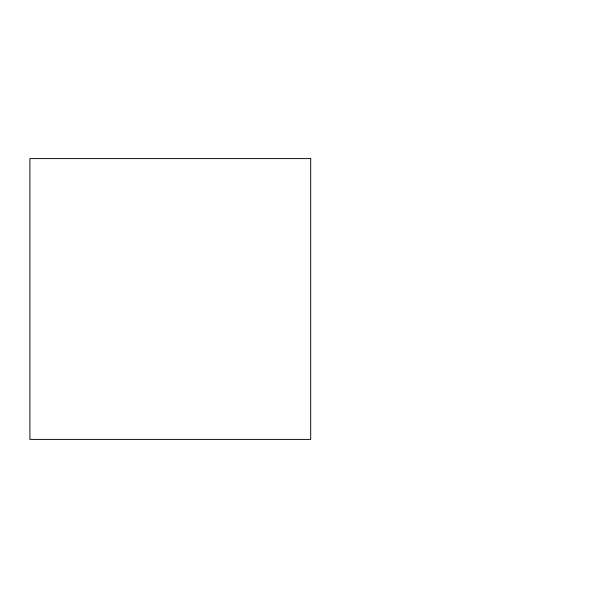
<?xml version="1.0" encoding="UTF-8"?>
<svg xmlns="http://www.w3.org/2000/svg" width="598" height="598" viewBox="0 0 598 598"><rect width="100%" height="100%" fill="white"/><g stroke="black" fill="none" stroke-linecap="round" stroke-linejoin="round"><path stroke-width="0.9" d="M310.698 158.597L29.9 158.597L29.9 439.403L310.698 439.403L310.698 158.597"/></g></svg>
